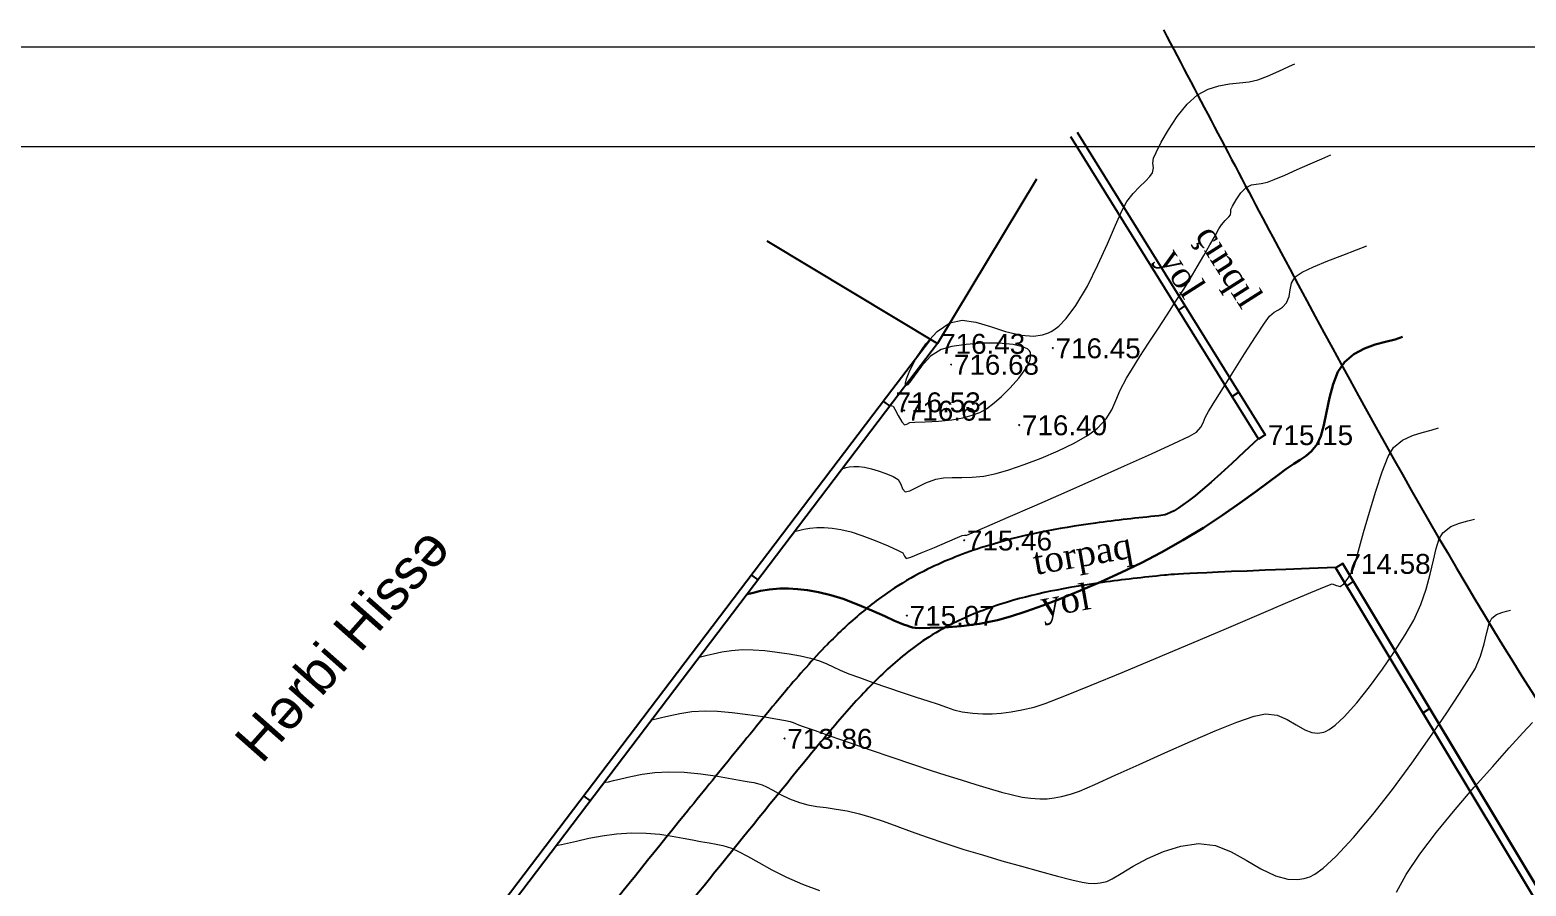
# Model space of a CAD drawing. Header units: feet. Extents: x 3381 to 682707, y 675186 to 4374675.
# Drawn here: x 682346.6 to 682421.8, y 4373208.9 to 4373251.9 of the extents above; entities that cross this region are included whole.
import ezdxf

# ---------------------------------------------------------------- set-up
doc = ezdxf.new("R2010")
doc.units = ezdxf.units.FT
doc.header["$MEASUREMENT"] = 0
doc.header["$PDMODE"] = 34
doc.header["$PDSIZE"] = 0.01
doc.linetypes.add('ACAD_ISO03W100', pattern=[30, 12, -18])
doc.layers.get('0').update_dxf_attribs({"linetype": 'CONTINUOUS'})
for name, color, linetype in [('0_Point_Height', 2, 'CONTINUOUS'), ('0_Point_Point', 7, 'CONTINUOUS'), ('Yazilar', 7, 'CONTINUOUS')]:
    doc.layers.add(name, color=color, linetype=linetype)
for name, color, linetype, lineweight in [('ANA HORIZONTAL', 24, 'CONTINUOUS', 30), ('HORIZANTAL', 24, 'CONTINUOUS', 13), ('kontur', 5, 'CONTINUOUS', 0), ('rabit xt', 7, 'CONTINUOUS', 13)]:
    doc.layers.add(name, color=color, linetype=linetype, lineweight=lineweight)
doc.styles.get("Standard").update_dxf_attribs({"font": 'arial.ttf', "height": 1.5})

msp = doc.modelspace()

# ---------------------------------------------------------------- linework, layer by layer
at = {"linetype": 'Continuous'}
for p, q in [((682398.885, 4373246.565, 0.483), (682408.322, 4373231.366, -1.347)), ((682399.225, 4373246.776, 0.483), (682408.662, 4373231.577, -1.347)), ((682397.178, 4373244.418, 0.476), (682392.2, 4373236.162, -0.069)), ((682383.636, 4373241.326, -0.069), (682392.2, 4373236.162, -0.069)), ((682404.634, 4373238.065, -716.5), (682404.3, 4373237.844, -716.5)), ((682391.855, 4373236.37, -0.068), (682389.647, 4373233.466, 0.028)), ((682392.2, 4373236.162, -0.069), (682389.966, 4373233.224, 0.028)), ((682389.647, 4373233.466, 0.028), (682353.439, 4373185.766, -7.531)), ((682407.33, 4373233.723, -716.5), (682406.996, 4373233.502, -716.5)), ((682389.966, 4373233.224, 0.028), (682353.82, 4373185.606, -7.518)), ((682389.49, 4373233.259, -710.111), (682389.805, 4373233.012, -710.111)), ((682408.662, 4373231.577, -1.347), (682408.322, 4373231.366, -1.347)), ((682382.87, 4373224.537, -1426.559), (682383.185, 4373224.291, -1426.559)), ((682412.552, 4373225.11, -19.015), (682412.209, 4373224.904, -19.015)), ((682413.086, 4373224.222, -716.5), (682412.752, 4373224, -716.5)), ((682416.919, 4373217.841, -716.5), (682416.586, 4373217.619, -716.5)), ((682374.445, 4373213.44, -1426.559), (682374.761, 4373213.193, -1426.559))]:
    msp.add_line(p, q, dxfattribs=at)
at = {"linetype": 'Continuous', "elevation": -19.015}
for points in [[(682477.737, 4373121.128), (682466.392, 4373134.832), (682457.507, 4373149.24), (682445.696, 4373169.269), (682435.676, 4373186.208), (682424.55, 4373204.343), (682412.204, 4373224.891)], [(682475.034, 4373124.412), (682466.397, 4373134.845), (682457.512, 4373149.253), (682445.701, 4373169.282), (682435.681, 4373186.221), (682424.555, 4373204.356), (682412.209, 4373224.904)], [(682478.045, 4373121.383), (682466.718, 4373135.065), (682457.85, 4373149.446), (682446.041, 4373169.472), (682436.019, 4373186.414), (682424.892, 4373204.55), (682412.547, 4373225.097)], [(682475.314, 4373124.701), (682466.723, 4373135.078), (682457.855, 4373149.459), (682446.046, 4373169.485), (682436.024, 4373186.427), (682424.897, 4373204.563), (682412.552, 4373225.11)]]:
    msp.add_lwpolyline(points, dxfattribs=at)
at = {"linetype": 'Continuous'}
for points, knots in [([(682403.55, 4373251.91, -716.5), (682405.371, 4373248.44, -716.5), (682411.677, 4373236.422, -716.5), (682421.574, 4373218.441, -716.5), (682435.569, 4373199.176, -716.5), (682446.34, 4373178.978, -716.5), (682457.303, 4373161.093, -716.5), (682466.431, 4373143.689, -716.5), (682479.846, 4373125.168, -716.5), (682496.445, 4373110.879, -716.5), (682507.98, 4373096.042, -716.5), (682515.91, 4373085.56, -716.5), (682527.228, 4373073.641, -716.5), (682535.478, 4373062.949, -716.5), (682539.921, 4373057.189, -716.5)], [0, 0, 0, 0, 11.75951, 40.72321, 61.46233, 83.054979, 109.290717, 124.392744, 141.962718, 177.533008, 189.558821, 198.276488, 216.955448, 238.768866, 238.768866, 238.768866, 238.768866]), ([(682408.307, 4373231.38, -716.5), (682404.367, 4373227.617, -716.5), (682403.839, 4373227.566, -716.5), (682402.25, 4373227.407, -716.5), (682401.187, 4373227.29, -716.5), (682398.235, 4373226.883, -716.5), (682396.358, 4373226.529, -716.5), (682393.58, 4373225.651, -716.5), (682392.629, 4373225.281, -716.5), (682391.138, 4373224.543, -716.5), (682390.578, 4373224.227, -716.5), (682389.418, 4373223.471, -716.5), (682388.83, 4373223.024, -716.5), (682387.714, 4373222.075, -716.5), (682387.185, 4373221.571, -716.5), (682385.943, 4373220.3, -716.5), (682385.253, 4373219.513, -716.5), (682384.142, 4373218.195, -716.5), (682383.708, 4373217.665, -716.5), (682382.852, 4373216.619, -716.5), (682382.427, 4373216.098, -716.5), (682381.16, 4373214.543, -716.5), (682380.328, 4373213.515, -716.5), (682377.848, 4373210.447, -716.5), (682376.221, 4373208.424, -716.5), (682373.312, 4373204.829, -716.5), (682372.036, 4373203.259, -716.5), (682370, 4373200.78, -716.5), (682369.258, 4373199.882, -716.5), (682367.826, 4373198.161, -716.5), (682367.137, 4373197.338, -716.5), (682365.908, 4373195.884, -716.5), (682365.374, 4373195.255, -716.5), (682364.005, 4373193.654, -716.5), (682363.132, 4373192.649, -716.5), (682361.7, 4373190.707, -716.5), (682361.113, 4373189.797, -716.5), (682360.348, 4373188.144, -716.5), (682360.099, 4373187.44, -716.5), (682359.865, 4373186.318, -716.5), (682359.811, 4373185.925, -716.5), (682359.763, 4373185.131, -716.5), (682359.768, 4373184.735, -716.5), (682359.888, 4373183.135, -716.5), (682360.203, 4373181.962, -716.5), (682360.915, 4373180.118, -716.5), (682361.252, 4373179.411, -716.5), (682361.978, 4373178.075, -716.5), (682362.369, 4373177.443, -716.5), (682363.656, 4373175.521, -716.5), (682364.604, 4373174.327, -716.5), (682366.068, 4373172.393, -716.5), (682366.619, 4373171.643, -716.5), (682367.62, 4373170.111, -716.5), (682368.067, 4373169.334, -716.5), (682368.737, 4373167.864, -716.5), (682368.979, 4373167.177, -716.5), (682369.324, 4373165.741, -716.5), (682369.429, 4373165, -716.5), (682369.507, 4373163.403, -716.5), (682369.46, 4373162.549, -716.5), (682369.197, 4373160.869, -716.5), (682368.98, 4373160.038, -716.5), (682368.184, 4373157.804, -716.5), (682367.453, 4373156.451, -716.5), (682365.98, 4373154.304, -716.5), (682365.326, 4373153.476, -716.5), (682363.935, 4373151.868, -716.5), (682363.196, 4373151.085, -716.5), (682361.695, 4373149.533, -716.5), (682360.933, 4373148.765, -716.5), (682359.611, 4373147.38, -716.5), (682359.046, 4373146.772, -716.5), (682357.952, 4373145.519, -716.5), (682357.423, 4373144.88, -716.5), (682355.883, 4373142.933, -716.5), (682354.918, 4373141.596, -716.5), (682353.219, 4373139.133, -716.5), (682352.471, 4373138.011, -716.5), (682351.002, 4373135.742, -716.5), (682350.283, 4373134.596, -716.5), (682348.182, 4373131.122, -716.5), (682346.856, 4373128.758, -716.5), (682344.46, 4373124.069, -716.5), (682343.381, 4373121.749, -716.5), (682341.717, 4373117.724, -716.5), (682341.081, 4373116.04, -716.5), (682339.922, 4373112.634, -716.5), (682339.4, 4373110.917, -716.5), (682338.387, 4373107.289, -716.5), (682337.904, 4373105.376, -716.5), (682337.121, 4373102.084, -716.5), (682336.806, 4373100.707, -716.5), (682336.192, 4373097.942, -716.5), (682335.897, 4373096.554, -716.5), (682335.473, 4373094.381, -716.5), (682335.327, 4373093.607, -716.5), (682335.089, 4373092.206, -716.5), (682334.993, 4373091.587, -716.5), (682334.753, 4373089.623, -716.5), (682334.677, 4373088.279, -716.5), (682334.68, 4373085.263, -716.5), (682334.801, 4373083.591, -716.5), (682335.241, 4373080.299, -716.5), (682335.558, 4373078.68, -716.5), (682336.198, 4373075.964, -716.5), (682336.491, 4373074.856, -716.5), (682337.056, 4373072.858, -716.5), (682337.322, 4373071.965, -716.5), (682337.815, 4373070.351, -716.5), (682338.041, 4373069.621, -716.5), (682338.537, 4373068.147, -716.5), (682338.806, 4373067.407, -716.5), (682339.262, 4373066.316, -716.5), (682339.418, 4373065.963, -716.5), (682339.921, 4373064.909, -716.5), (682340.282, 4373064.248, -716.5), (682340.963, 4373062.978, -716.5), (682341.283, 4373062.369, -716.5), (682341.682, 4373061.467, -716.5), (682341.803, 4373061.163, -716.5), (682341.99, 4373060.609, -716.5), (682342.06, 4373060.362, -716.5), (682342.183, 4373059.838, -716.5), (682342.235, 4373059.565, -716.5), (682342.369, 4373058.729, -716.5), (682342.432, 4373058.138, -716.5), (682340.247, 4373053.725, -716.5)], [0, 0, 0, 0, 1.504182, 1.504182, 4.512547, 4.512547, 9.897023, 9.897023, 12.795834, 12.795834, 14.604059, 14.604059, 16.662244, 16.662244, 18.72043, 18.72043, 21.69221, 21.69221, 23.690537, 23.690537, 25.688865, 25.688865, 29.68552, 29.68552, 37.678831, 37.678831, 43.858623, 43.858623, 47.338723, 47.338723, 50.479181, 50.479181, 52.843093, 52.843093, 56.452422, 56.452422, 59.343353, 59.343353, 61.301717, 61.301717, 62.310714, 62.310714, 63.319712, 63.319712, 66.426739, 66.426739, 68.50177, 68.50177, 70.576802, 70.576802, 75.092259, 75.092259, 77.984383, 77.984383, 80.876507, 80.876507, 83.368148, 83.368148, 85.859789, 85.859789, 88.693846, 88.693846, 91.527902, 91.527902, 96.504404, 96.504404, 99.813748, 99.813748, 103.123092, 103.123092, 106.359907, 106.359907, 108.778682, 108.778682, 111.197456, 111.197456, 116.035005, 116.035005, 120.025858, 120.025858, 124.016711, 124.016711, 131.998417, 131.998417, 139.538843, 139.538843, 144.840516, 144.840516, 150.142189, 150.142189, 155.992549, 155.992549, 160.212599, 160.212599, 164.43265, 164.43265, 166.77754, 166.77754, 168.584028, 168.584028, 172.423705, 172.423705, 177.221179, 177.221179, 182.018653, 182.018653, 185.384546, 185.384546, 188.140377, 188.140377, 190.397291, 190.397291, 192.654204, 192.654204, 193.73589, 193.73589, 195.899262, 195.899262, 198.062634, 198.062634, 199.190084, 199.190084, 200.13488, 200.13488, 201.079676, 201.079676, 202.923933, 202.923933, 202.923933, 202.923933]), ([(682412.21, 4373224.91, -716.5), (682404.648, 4373224.63, -716.5), (682404.119, 4373224.579, -716.5), (682402.541, 4373224.421, -716.5), (682401.504, 4373224.307, -716.5), (682398.703, 4373223.918, -716.5), (682396.995, 4373223.587, -716.5), (682394.578, 4373222.819, -716.5), (682393.77, 4373222.501, -716.5), (682392.521, 4373221.878, -716.5), (682392.052, 4373221.61, -716.5), (682390.903, 4373220.852, -716.5), (682390.233, 4373220.306, -716.5), (682388.922, 4373219.082, -716.5), (682388.285, 4373218.406, -716.5), (682387.021, 4373216.971, -716.5), (682386.395, 4373216.211, -716.5), (682384.248, 4373213.59, -716.5), (682382.769, 4373211.765, -716.5), (682379.842, 4373208.139, -716.5), (682378.392, 4373206.339, -716.5), (682374.005, 4373200.916, -716.5), (682371.029, 4373197.274, -716.5), (682367.31, 4373192.901, -716.5), (682366.825, 4373192.339, -716.5), (682365.884, 4373191.229, -716.5), (682365.428, 4373190.68, -716.5), (682364.44, 4373189.391, -716.5), (682363.943, 4373188.655, -716.5), (682363.256, 4373187.336, -716.5), (682363.029, 4373186.75, -716.5), (682362.841, 4373185.91, -716.5), (682362.802, 4373185.65, -716.5), (682362.766, 4373185.121, -716.5), (682362.768, 4373184.845, -716.5), (682362.852, 4373183.736, -716.5), (682363.082, 4373182.833, -716.5), (682363.634, 4373181.407, -716.5), (682363.879, 4373180.878, -716.5), (682364.416, 4373179.858, -716.5), (682364.71, 4373179.363, -716.5), (682365.794, 4373177.683, -716.5), (682366.686, 4373176.537, -716.5), (682368.204, 4373174.546, -716.5), (682368.817, 4373173.73, -716.5), (682369.987, 4373171.994, -716.5), (682370.542, 4373171.076, -716.5), (682371.289, 4373169.522, -716.5), (682371.535, 4373168.927, -716.5), (682371.945, 4373167.692, -716.5), (682372.107, 4373167.061, -716.5), (682372.464, 4373165.147, -716.5), (682372.533, 4373163.842, -716.5), (682372.362, 4373161.441, -716.5), (682372.161, 4373160.346, -716.5), (682371.56, 4373158.235, -716.5), (682371.158, 4373157.216, -716.5), (682370.204, 4373155.277, -716.5), (682369.653, 4373154.356, -716.5), (682368.272, 4373152.341, -716.5), (682367.409, 4373151.276, -716.5), (682365.624, 4373149.27, -716.5), (682364.703, 4373148.325, -716.5), (682363.037, 4373146.619, -716.5), (682362.288, 4373145.852, -716.5), (682361.111, 4373144.577, -716.5), (682360.666, 4373144.074, -716.5), (682359.794, 4373143.038, -716.5), (682359.368, 4373142.509, -716.5), (682358.114, 4373140.893, -716.5), (682357.309, 4373139.776, -716.5), (682355.782, 4373137.567, -716.5), (682355.056, 4373136.48, -716.5), (682353.634, 4373134.291, -716.5), (682352.94, 4373133.186, -716.5), (682350.91, 4373129.843, -716.5), (682349.63, 4373127.575, -716.5), (682347.253, 4373122.959, -716.5), (682346.157, 4373120.612, -716.5), (682344.503, 4373116.609, -716.5), (682343.886, 4373114.975, -716.5), (682342.763, 4373111.667, -716.5), (682342.255, 4373109.99, -716.5), (682341.257, 4373106.408, -716.5), (682340.778, 4373104.498, -716.5), (682340.006, 4373101.245, -716.5), (682339.7, 4373099.905, -716.5), (682339.109, 4373097.232, -716.5), (682338.825, 4373095.897, -716.5), (682338.41, 4373093.771, -716.5), (682338.261, 4373092.976, -716.5), (682338.028, 4373091.589, -716.5), (682337.939, 4373090.991, -716.5), (682337.802, 4373089.797, -716.5), (682337.752, 4373089.197, -716.5), (682337.658, 4373087.389, -716.5), (682337.667, 4373086.173, -716.5), (682337.856, 4373083.04, -716.5), (682338.136, 4373081.131, -716.5), (682338.926, 4373077.324, -716.5), (682339.433, 4373075.425, -716.5), (682340.179, 4373072.884, -716.5), (682340.373, 4373072.243, -716.5), (682340.766, 4373070.965, -716.5), (682340.964, 4373070.336, -716.5), (682341.359, 4373069.174, -716.5), (682341.553, 4373068.638, -716.5), (682341.905, 4373067.764, -716.5), (682342.053, 4373067.419, -716.5), (682342.335, 4373066.812, -716.5), (682342.467, 4373066.546, -716.5), (682342.746, 4373066.002, -716.5), (682342.893, 4373065.727, -716.5), (682343.344, 4373064.886, -716.5), (682343.659, 4373064.307, -716.5), (682344.185, 4373063.235, -716.5), (682344.401, 4373062.755, -716.5), (682344.721, 4373061.912, -716.5), (682344.838, 4373061.559, -716.5), (682345.035, 4373060.84, -716.5), (682345.114, 4373060.483, -716.5), (682345.308, 4373059.425, -716.5), (682345.385, 4373058.736, -716.5), (682345.463, 4373057.994, -716.5), (682345.471, 4373057.913, -716.5), (682347.206, 4373053.601, -716.5)], [0, 0, 0, 0, 1.519576, 1.519576, 4.558728, 4.558728, 9.930594, 9.930594, 12.837598, 12.837598, 14.698947, 14.698947, 17.596272, 17.596272, 20.493598, 20.493598, 23.430765, 23.430765, 30.540606, 30.540606, 37.650448, 37.650448, 51.870131, 51.870131, 53.943342, 53.943342, 56.016553, 56.016553, 58.839775, 58.839775, 61.186701, 61.186701, 62.257023, 62.257023, 63.327345, 63.327345, 66.426341, 66.426341, 68.26825, 68.26825, 70.110159, 70.110159, 74.62153, 74.62153, 77.595, 77.595, 80.568471, 80.568471, 82.304355, 82.304355, 84.04024, 84.04024, 87.512009, 87.512009, 90.504027, 90.504027, 93.496045, 93.496045, 96.488063, 96.488063, 100.372173, 100.372173, 104.256283, 104.256283, 107.517701, 107.517701, 109.618427, 109.618427, 111.719153, 111.719153, 115.920605, 115.920605, 119.858792, 119.858792, 123.796978, 123.796978, 131.673352, 131.673352, 139.553481, 139.553481, 144.894421, 144.894421, 150.235361, 150.235361, 156.190392, 156.190392, 160.321983, 160.321983, 164.453574, 164.453574, 166.899961, 166.899961, 168.797126, 168.797126, 170.694291, 170.694291, 174.488621, 174.488621, 180.488906, 180.488906, 186.48919, 186.48919, 188.508696, 188.508696, 190.528201, 190.528201, 192.322947, 192.322947, 193.52533, 193.52533, 194.478712, 194.478712, 195.432094, 195.432094, 197.338858, 197.338858, 198.784376, 198.784376, 199.759029, 199.759029, 200.733681, 200.733681, 202.682985, 202.682985, 202.923933, 202.923933, 202.923933, 202.923933])]:
    msp.add_open_spline(points, degree=3, knots=knots, dxfattribs=at)
at = {"layer": '0_Point_Point'}
for p in [(682392.2, 4373236.162, -0.069), (682397.999, 4373235.937, -0.052), (682392.893, 4373235.112, 0.18), (682389.966, 4373233.224, 0.028), (682390.532, 4373232.804, 0.108), (682396.308, 4373232.071, -0.104), (682408.662, 4373231.577, -1.347), (682393.549, 4373226.285, -1.042), (682412.552, 4373225.11, -1.922), (682390.673, 4373222.502, -1.427), (682384.53, 4373216.328, -2.636)]:
    msp.add_point(p, dxfattribs=at)
at = {"layer": 'ANA HORIZONTAL', "color": 16, "lineweight": 30, "elevation": -1.5}
msp.add_lwpolyline([(682382.647, 4373223.582), (682382.702, 4373223.592), (682382.822, 4373223.618), (682383.022, 4373223.665), (682383.327, 4373223.737), (682383.77, 4373223.816), (682384.281, 4373223.857), (682384.722, 4373223.856), (682385.182, 4373223.832), (682385.678, 4373223.776), (682386.228, 4373223.679), (682386.848, 4373223.533), (682387.471, 4373223.335), (682388.184, 4373223.06), (682388.905, 4373222.754), (682389.553, 4373222.466), (682390.046, 4373222.242), (682390.302, 4373222.13), (682390.505, 4373222.056), (682390.673, 4373221.999), (682390.805, 4373221.957), (682390.949, 4373221.909), (682391.095, 4373221.879), (682391.319, 4373221.874), (682391.824, 4373221.88), (682392.54, 4373221.909), (682393.393, 4373221.976), (682394.312, 4373222.095), (682395.223, 4373222.278), (682395.874, 4373222.459), (682396.634, 4373222.703), (682397.487, 4373223.006), (682398.411, 4373223.359), (682399.387, 4373223.758), (682400.398, 4373224.195), (682401.423, 4373224.664), (682402.443, 4373225.159), (682403.439, 4373225.674), (682404.521, 4373226.282), (682405.554, 4373226.915), (682406.519, 4373227.548), (682407.399, 4373228.156), (682408.175, 4373228.716), (682408.829, 4373229.202), (682409.343, 4373229.591), (682409.697, 4373229.857), (682410.088, 4373230.121), (682410.416, 4373230.322), (682410.706, 4373230.516), (682410.979, 4373230.758), (682411.26, 4373231.107), (682411.444, 4373231.505), (682411.593, 4373232.063), (682411.731, 4373232.724), (682411.88, 4373233.428), (682412.065, 4373234.119), (682412.308, 4373234.739), (682412.633, 4373235.23), (682413.108, 4373235.635), (682413.635, 4373235.919), (682414.179, 4373236.114), (682414.704, 4373236.254), (682415.175, 4373236.37), (682415.556, 4373236.495)], dxfattribs=at)
at = {"layer": 'HORIZANTAL', "color": 16, "linetype": 'Continuous', "lineweight": 20}
msp.add_lwpolyline([(682389.832, 4373233.048), (682389.835, 4373233.048), (682389.851, 4373233.051), (682389.862, 4373233.053), (682389.915, 4373233.04), (682389.979, 4373233.018), (682390.062, 4373232.87), (682390.235, 4373232.555), (682390.421, 4373232.236), (682390.542, 4373232.08), (682390.668, 4373232.115), (682390.815, 4373232.192), (682391.064, 4373232.208), (682391.587, 4373232.23), (682392.251, 4373232.267), (682392.925, 4373232.331), (682393.474, 4373232.431), (682393.953, 4373232.566), (682394.327, 4373232.701), (682394.671, 4373232.89), (682395.057, 4373233.185), (682395.411, 4373233.502), (682395.846, 4373233.932), (682396.286, 4373234.424), (682396.652, 4373234.926), (682396.84, 4373235.3), (682396.894, 4373235.547), (682396.879, 4373235.689), (682396.854, 4373235.752), (682396.821, 4373235.803), (682396.715, 4373235.893), (682396.468, 4373236.003), (682396.004, 4373236.108), (682395.271, 4373236.174), (682394.454, 4373236.176), (682393.642, 4373236.122), (682392.924, 4373236.018), (682392.392, 4373235.871), (682391.856, 4373235.523), (682391.402, 4373235.03), (682391.037, 4373234.532), (682390.816, 4373234.222), (682390.694, 4373234.088), (682390.634, 4373234.063), (682390.611, 4373234.072), (682390.597, 4373234.094), (682390.594, 4373234.179), (682390.646, 4373234.395), (682390.81, 4373234.812), (682391.152, 4373235.461), (682391.619, 4373236.15), (682392.187, 4373236.769), (682392.83, 4373237.208), (682393.445, 4373237.333), (682394.129, 4373237.239), (682394.861, 4373237.02), (682395.625, 4373236.769), (682396.401, 4373236.581), (682397.019, 4373236.54), (682397.474, 4373236.604), (682397.772, 4373236.704), (682397.918, 4373236.773), (682398.045, 4373236.846), (682398.298, 4373237.037), (682398.671, 4373237.417), (682399.156, 4373238.068), (682399.73, 4373239.044), (682400.26, 4373240.109), (682400.734, 4373241.164), (682401.141, 4373242.113), (682401.469, 4373242.857), (682401.707, 4373243.3), (682402.023, 4373243.688), (682402.346, 4373244.023), (682402.64, 4373244.308), (682402.871, 4373244.545), (682403.005, 4373244.738), (682403.049, 4373244.99), (682403.023, 4373245.215), (682403.056, 4373245.476), (682403.182, 4373245.763), (682403.438, 4373246.267), (682403.799, 4373246.897), (682404.24, 4373247.563), (682404.737, 4373248.177), (682405.264, 4373248.647), (682405.801, 4373248.94), (682406.336, 4373249.109), (682406.862, 4373249.197), (682407.369, 4373249.248), (682407.849, 4373249.304), (682408.293, 4373249.409), (682408.771, 4373249.585), (682409.192, 4373249.764), (682409.56, 4373249.934), (682409.876, 4373250.086), (682410.146, 4373250.21)], dxfattribs=at)
for points, elevation in [([(682387.437, 4373229.892), (682387.463, 4373229.897), (682387.519, 4373229.91), (682387.617, 4373229.933), (682387.771, 4373229.965), (682388.002, 4373229.987), (682388.259, 4373229.983), (682388.545, 4373229.95), (682388.888, 4373229.876), (682389.225, 4373229.776), (682389.613, 4373229.64), (682389.972, 4373229.486), (682390.222, 4373229.333), (682390.368, 4373229.106), (682390.443, 4373228.872), (682390.588, 4373228.724), (682390.824, 4373228.767), (682391.176, 4373228.947), (682391.619, 4373229.175), (682392.127, 4373229.358), (682392.508, 4373229.415), (682392.939, 4373229.431), (682393.42, 4373229.433), (682393.949, 4373229.448), (682394.523, 4373229.504), (682395.143, 4373229.629), (682395.782, 4373229.818), (682396.556, 4373230.084), (682397.403, 4373230.41), (682398.259, 4373230.775), (682399.06, 4373231.16), (682399.742, 4373231.546), (682400.244, 4373231.914), (682400.678, 4373232.385), (682400.952, 4373232.837), (682401.152, 4373233.305), (682401.368, 4373233.824), (682401.688, 4373234.429), (682401.987, 4373234.91), (682402.367, 4373235.504), (682402.802, 4373236.174), (682403.265, 4373236.885), (682403.731, 4373237.6), (682404.174, 4373238.284), (682404.568, 4373238.898), (682404.887, 4373239.409), (682405.244, 4373240.006), (682405.58, 4373240.588), (682405.882, 4373241.123), (682406.138, 4373241.578), (682406.336, 4373241.923), (682406.464, 4373242.125), (682406.652, 4373242.346), (682406.824, 4373242.517), (682406.918, 4373242.628), (682406.928, 4373242.756), (682406.936, 4373242.886), (682407.016, 4373243.058), (682407.192, 4373243.375), (682407.434, 4373243.725), (682407.708, 4373243.996), (682407.967, 4373244.124), (682408.206, 4373244.168), (682408.461, 4373244.191), (682408.768, 4373244.262), (682409.113, 4373244.397), (682409.639, 4373244.62), (682410.265, 4373244.894), (682410.912, 4373245.18), (682411.5, 4373245.441), (682411.949, 4373245.638)], -0.5), ([(682385.042, 4373226.737), (682385.079, 4373226.744), (682385.16, 4373226.761), (682385.294, 4373226.793), (682385.499, 4373226.841), (682385.797, 4373226.895), (682386.141, 4373226.922), (682386.514, 4373226.92), (682386.91, 4373226.89), (682387.355, 4373226.822), (682387.868, 4373226.704), (682388.413, 4373226.529), (682389.073, 4373226.275), (682389.72, 4373226.003), (682390.227, 4373225.774), (682390.465, 4373225.649), (682390.55, 4373225.488), (682390.634, 4373225.368), (682390.872, 4373225.441), (682391.391, 4373225.649), (682392.048, 4373225.927), (682392.703, 4373226.209), (682393.214, 4373226.429), (682393.439, 4373226.523), (682393.556, 4373226.534), (682393.672, 4373226.544), (682393.949, 4373226.661), (682394.674, 4373226.974), (682395.749, 4373227.442), (682397.078, 4373228.021), (682398.561, 4373228.672), (682400.1, 4373229.351), (682401.598, 4373230.017), (682402.956, 4373230.629), (682404.077, 4373231.143), (682404.862, 4373231.519), (682405.213, 4373231.715), (682405.424, 4373231.955), (682405.546, 4373232.188), (682405.649, 4373232.442), (682405.805, 4373232.746), (682406.044, 4373233.134), (682406.478, 4373233.829), (682407.029, 4373234.706), (682407.621, 4373235.64), (682408.177, 4373236.506), (682408.622, 4373237.177), (682408.879, 4373237.53), (682409.109, 4373237.733), (682409.325, 4373237.861), (682409.53, 4373237.994), (682409.73, 4373238.211), (682409.857, 4373238.518), (682409.905, 4373238.852), (682409.975, 4373239.191), (682410.164, 4373239.514), (682410.505, 4373239.748), (682411.084, 4373240.022), (682411.801, 4373240.315), (682412.552, 4373240.602), (682413.236, 4373240.86), (682413.753, 4373241.066)], -1), ([(682380.252, 4373220.427), (682380.31, 4373220.437), (682380.435, 4373220.463), (682380.64, 4373220.511), (682380.945, 4373220.584), (682381.379, 4373220.678), (682381.871, 4373220.754), (682382.421, 4373220.791), (682382.947, 4373220.783), (682383.536, 4373220.741), (682384.153, 4373220.671), (682384.764, 4373220.581), (682385.334, 4373220.476), (682385.828, 4373220.362), (682386.287, 4373220.222), (682386.642, 4373220.078), (682386.962, 4373219.926), (682387.312, 4373219.76), (682387.761, 4373219.576), (682388.286, 4373219.385), (682388.95, 4373219.15), (682389.688, 4373218.894), (682390.438, 4373218.639), (682391.134, 4373218.409), (682391.713, 4373218.225), (682392.235, 4373218.051), (682392.649, 4373217.9), (682393.03, 4373217.773), (682393.451, 4373217.675), (682393.985, 4373217.606), (682394.476, 4373217.575), (682394.943, 4373217.572), (682395.409, 4373217.599), (682395.9, 4373217.661), (682396.439, 4373217.761), (682397.05, 4373217.903), (682397.618, 4373218.093), (682398.604, 4373218.474), (682399.92, 4373219.007), (682401.478, 4373219.651), (682403.19, 4373220.368), (682404.966, 4373221.118), (682406.719, 4373221.861), (682408.359, 4373222.558), (682409.799, 4373223.169), (682410.949, 4373223.655), (682411.721, 4373223.976), (682412.027, 4373224.093), (682412.236, 4373224.018), (682412.424, 4373223.969), (682412.601, 4373224.103), (682412.817, 4373224.376), (682413.032, 4373224.728), (682413.152, 4373225.073), (682413.347, 4373225.754), (682413.599, 4373226.666), (682413.891, 4373227.702), (682414.205, 4373228.755), (682414.524, 4373229.718), (682414.829, 4373230.484), (682415.103, 4373230.947), (682415.548, 4373231.31), (682416.044, 4373231.545), (682416.543, 4373231.697), (682416.997, 4373231.809), (682417.36, 4373231.923)], -2), ([(682377.856, 4373217.272), (682377.93, 4373217.285), (682378.086, 4373217.317), (682378.341, 4373217.376), (682378.721, 4373217.468), (682379.262, 4373217.585), (682379.875, 4373217.679), (682380.561, 4373217.726), (682381.166, 4373217.707), (682381.896, 4373217.64), (682382.678, 4373217.541), (682383.436, 4373217.43), (682384.093, 4373217.323), (682384.575, 4373217.237), (682384.807, 4373217.191), (682384.958, 4373217.141), (682385.073, 4373217.086), (682385.221, 4373217.023), (682385.462, 4373216.937), (682386.014, 4373216.742), (682386.806, 4373216.463), (682387.768, 4373216.128), (682388.827, 4373215.761), (682389.913, 4373215.388), (682390.955, 4373215.035), (682391.881, 4373214.728), (682392.621, 4373214.492), (682393.4, 4373214.251), (682394.129, 4373214.025), (682394.805, 4373213.819), (682395.422, 4373213.64), (682395.975, 4373213.496), (682396.461, 4373213.391), (682396.874, 4373213.334), (682397.337, 4373213.305), (682397.711, 4373213.308), (682398.054, 4373213.346), (682398.424, 4373213.418), (682398.878, 4373213.528), (682399.326, 4373213.691), (682400.102, 4373214.025), (682401.128, 4373214.485), (682402.324, 4373215.028), (682403.612, 4373215.609), (682404.913, 4373216.186), (682406.148, 4373216.714), (682407.237, 4373217.151), (682408.103, 4373217.452), (682408.665, 4373217.573), (682409.253, 4373217.502), (682409.757, 4373217.288), (682410.21, 4373217.013), (682410.646, 4373216.761), (682411.005, 4373216.631), (682411.292, 4373216.604), (682411.495, 4373216.629), (682411.602, 4373216.656), (682411.685, 4373216.687), (682411.867, 4373216.782), (682412.171, 4373217.003), (682412.626, 4373217.425), (682413.249, 4373218.113), (682413.9, 4373218.927), (682414.546, 4373219.808), (682415.153, 4373220.7), (682415.686, 4373221.543), (682416.113, 4373222.28), (682416.473, 4373223.054), (682416.742, 4373223.834), (682416.943, 4373224.586), (682417.103, 4373225.279), (682417.244, 4373225.878), (682417.393, 4373226.35), (682417.572, 4373226.663), (682417.972, 4373226.967), (682418.413, 4373227.144), (682418.832, 4373227.252), (682419.163, 4373227.351)], -2.5), ([(682375.461, 4373214.117), (682375.535, 4373214.13), (682375.688, 4373214.16), (682375.936, 4373214.217), (682376.3, 4373214.305), (682376.81, 4373214.423), (682377.38, 4373214.533), (682378.01, 4373214.619), (682378.701, 4373214.661), (682379.481, 4373214.637), (682380.326, 4373214.553), (682381.155, 4373214.436), (682381.888, 4373214.312), (682382.446, 4373214.208), (682382.748, 4373214.151), (682382.987, 4373214.113), (682383.176, 4373214.076), (682383.406, 4373214.007), (682383.625, 4373213.904), (682383.935, 4373213.732), (682384.321, 4373213.522), (682384.771, 4373213.305), (682385.27, 4373213.113), (682385.702, 4373212.998), (682386.143, 4373212.919), (682386.608, 4373212.857), (682387.11, 4373212.789), (682387.663, 4373212.695), (682388.282, 4373212.554), (682388.862, 4373212.384), (682389.484, 4373212.174), (682390.157, 4373211.931), (682390.889, 4373211.661), (682391.69, 4373211.371), (682392.567, 4373211.068), (682393.529, 4373210.76), (682394.456, 4373210.481), (682395.438, 4373210.195), (682396.428, 4373209.914), (682397.375, 4373209.653), (682398.231, 4373209.424), (682398.947, 4373209.24), (682399.475, 4373209.115), (682399.764, 4373209.062), (682400.102, 4373209.047), (682400.374, 4373209.077), (682400.706, 4373209.153), (682400.978, 4373209.285), (682401.43, 4373209.557), (682402.031, 4373209.914), (682402.75, 4373210.298), (682403.555, 4373210.653), (682404.417, 4373210.924), (682405.303, 4373211.053), (682406.155, 4373210.955), (682406.945, 4373210.647), (682407.696, 4373210.226), (682408.433, 4373209.788), (682409.177, 4373209.43), (682409.793, 4373209.267), (682410.275, 4373209.249), (682410.609, 4373209.298), (682410.78, 4373209.343), (682410.893, 4373209.385), (682411.142, 4373209.515), (682411.563, 4373209.817), (682412.202, 4373210.398), (682413.096, 4373211.357), (682414.056, 4373212.506), (682415.041, 4373213.775), (682416.012, 4373215.09), (682416.925, 4373216.379), (682417.741, 4373217.57), (682418.419, 4373218.591), (682418.917, 4373219.369), (682419.194, 4373219.832), (682419.471, 4373220.463), (682419.655, 4373221.087), (682419.786, 4373221.649), (682419.902, 4373222.098), (682420.042, 4373222.379), (682420.274, 4373222.556), (682420.531, 4373222.659), (682420.774, 4373222.721), (682420.967, 4373222.779)], -3), ([(682415.243, 4373208.619), (682415.727, 4373209.496), (682416.42, 4373210.514), (682417.261, 4373211.619), (682418.191, 4373212.758), (682419.15, 4373213.88), (682420.077, 4373214.932), (682420.913, 4373215.861), (682421.598, 4373216.614), (682422.072, 4373217.139)], -3.5), ([(682373.066, 4373210.961), (682373.152, 4373210.976), (682373.334, 4373211.012), (682373.634, 4373211.078), (682374.077, 4373211.181), (682374.694, 4373211.319), (682375.368, 4373211.448), (682376.088, 4373211.547), (682376.841, 4373211.595), (682377.58, 4373211.582), (682378.263, 4373211.523), (682378.882, 4373211.434), (682379.432, 4373211.333), (682379.907, 4373211.236), (682380.3, 4373211.16), (682380.745, 4373211.088), (682381.093, 4373211.03), (682381.436, 4373210.952), (682381.863, 4373210.819), (682382.211, 4373210.664), (682382.673, 4373210.415), (682383.238, 4373210.098), (682383.894, 4373209.741), (682384.629, 4373209.37), (682385.43, 4373209.013), (682386.286, 4373208.697)], -3.5)]:
    msp.add_lwpolyline(points, dxfattribs=dict(at, elevation=elevation))
at = {"layer": 'rabit xt', "color": 7, "lineweight": 20, "ltscale": 0.3}
msp.add_lwpolyline([(682287.491, 4373251.063), (682707.491, 4373251.063), (682707.491, 4372954.063)], dxfattribs=at)
msp.add_lwpolyline([(682307.491, 4373246.063), (682702.491, 4373246.063), (682702.491, 4372959.063), (682307.491, 4372959.063)], close=True, dxfattribs=at)

# ---------------------------------------------------------------- texts
at = {"layer": '0_Point_Height', "color": 0}
for s, p in [('716.43', (682392.336, 4373235.648, -0.069)), ('716.45', (682398.135, 4373235.423, -0.052)), ('716.68', (682393.029, 4373234.598, 0.18)), ('716.53', (682390.102, 4373232.71, 0.028)), ('716.61', (682390.668, 4373232.29, 0.108)), ('716.40', (682396.444, 4373231.557, -0.104)), ('715.15', (682408.798, 4373231.063, -1.347)), ('715.46', (682393.685, 4373225.771, -1.042)), ('714.58', (682412.688, 4373224.596, -1.922)), ('715.07', (682390.809, 4373221.988, -1.427)), ('713.86', (682384.666, 4373215.814, -2.636))]:
    msp.add_text(s, height=1, dxfattribs=at).set_placement(p)
at = {"layer": 'kontur', "color": 0, "linetype": 'ACAD_ISO03W100', "lineweight": 0, "ltscale": 0.35, "insert": (682356.776, 4373216.326, -716.5), "char_height": 2, "attachment_point": 1, "rotation": 48.48393}
msp.add_mtext_dynamic_manual_height_columns('{\\fArial|b0|i0|c204|p34;H\\fArial|b0|i0|c238|p34;ərbi Hissə}', width=21.22032, gutter_width=25, heights=[0], dxfattribs=at)
at = {"layer": 'Yazilar', "char_height": 1.3, "width": 0.10588, "attachment_point": 1}
for s, insert, rotation in [('{\\fTimes New Roman|b0|i0|c238|p18;çınqıl yol}', (682406.191, 4373242.29, -716.5), 302.4345), ('{\\fTimes New Roman|b0|i0|c0|p18;torpaq\\fTimes New Roman|b0|i0|c238|p18; yol}', (682396.896, 4373225.821, -716.5), 10.07241)]:
    msp.add_mtext(s, dxfattribs=dict(at, insert=insert, rotation=rotation))

doc.saveas('drawing.dxf')
